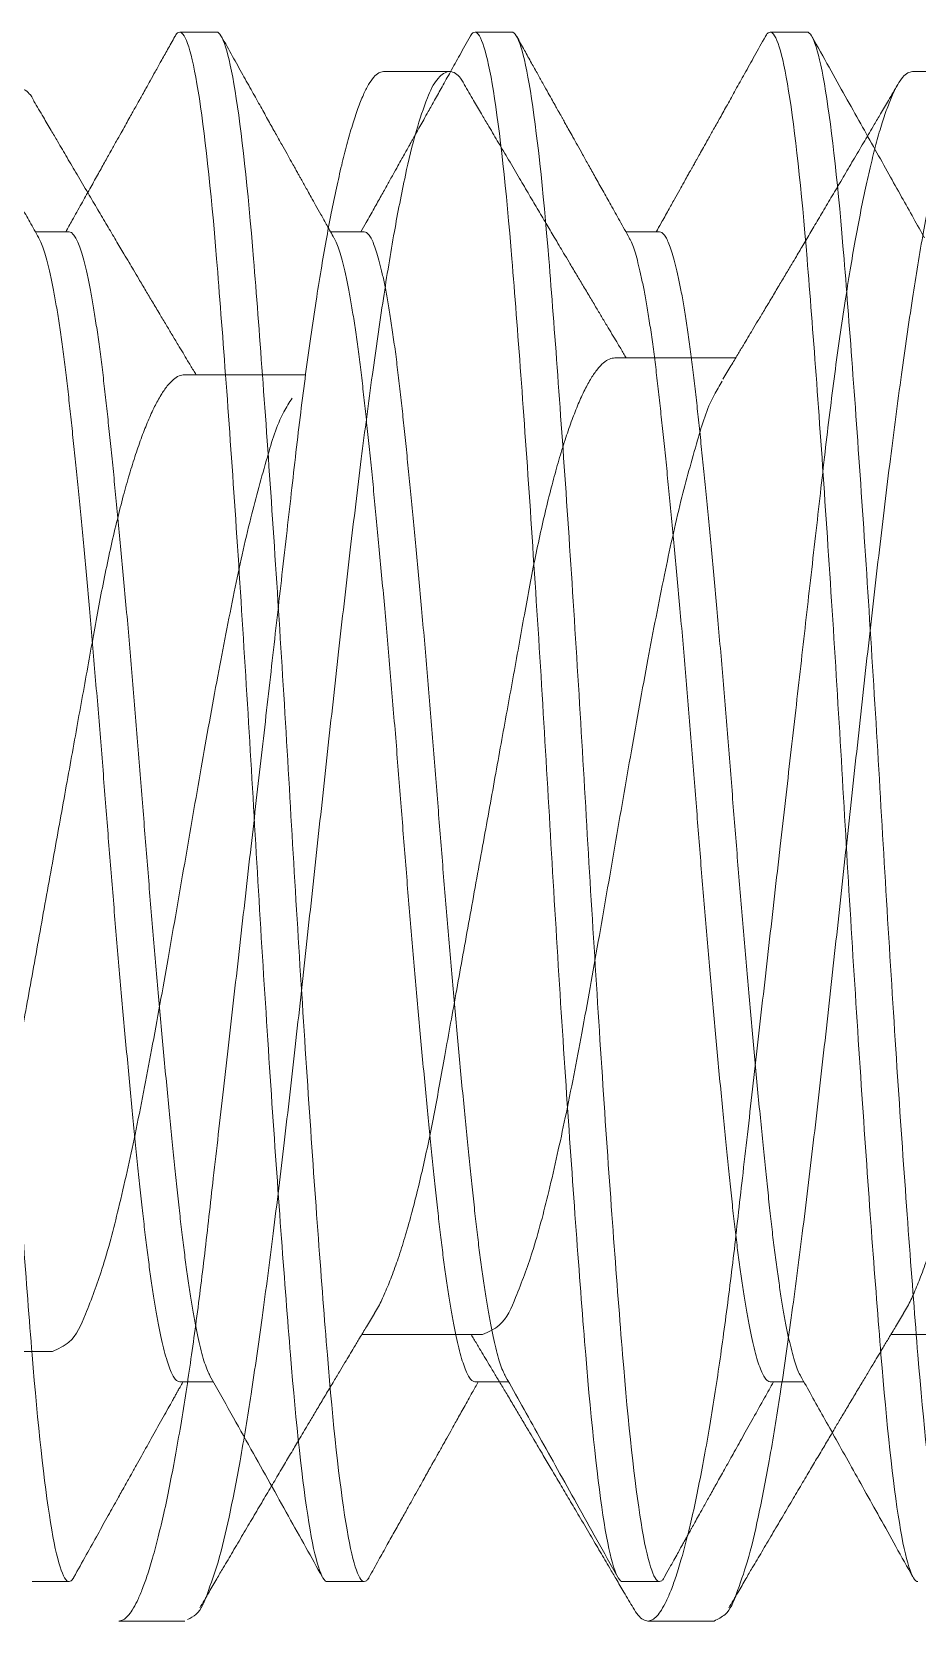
# Model space of a CAD drawing. Extents: x -82 to 113, y -82 to 93.
# Drawn here: x 24.5439 to 24.6376, y 69.8198 to 69.9898 of the extents above; entities that cross this region are included whole.
import ezdxf

# ---------------------------------------------------------------- set-up
doc = ezdxf.new("R2010")
doc.units = 0
doc.header["$MEASUREMENT"] = 0
doc.linetypes.add('SLD-Solid', pattern=[0])
doc.layers.get('0').update_dxf_attribs({"linetype": 'CONTINUOUS'})
doc.layers.add('Ballons', color=7, linetype='CONTINUOUS')

# ---------------------------------------------------------------- blocks, each defined once
blk = doc.blocks.new('no 8-32 1.125')
at = {"color": 7, "linetype": 'SLD-Solid', "lineweight": 15}
for p, q in [((0.28125, 0.082), (0.27734, 0.082)), ((0.3125, 0.082), (0.30859, 0.082)), ((0.34375, 0.082), (0.33984, 0.082)), ((0.26563, 0.06086), (0.26206, 0.06086)), ((0.29688, 0.06086), (0.29331, 0.06086)), ((0.32813, 0.06086), (0.32456, 0.06086)), ((0.27734, -0.06086), (0.28091, -0.06086)), ((0.30859, -0.06086), (0.31216, -0.06086)), ((0.33984, -0.06086), (0.34341, -0.06086)), ((0.26172, -0.082), (0.26562, -0.082)), ((0.29297, -0.082), (0.29687, -0.082)), ((0.32422, -0.082), (0.32813, -0.082))]:
    blk.add_line(p, q, dxfattribs=at)
for points, knots in [([(0.26172, -0.082), (0.26112, -0.082), (0.26044, -0.07992), (0.25909, -0.0716), (0.25841, -0.06538), (0.25721, -0.05059), (0.25654, -0.04143), (0.25518, -0.02133), (0.25451, -0.01046), (0.2533, 0.01046), (0.25263, 0.02133), (0.25128, 0.04143), (0.2506, 0.05059), (0.2494, 0.06538), (0.24872, 0.0716), (0.24737, 0.07992), (0.2467, 0.082), (0.24609, 0.082)], [0, 0, 0, 0, 0.125, 0.125, 0.25, 0.25, 0.375, 0.375, 0.5, 0.5, 0.625, 0.625, 0.75, 0.75, 0.875, 0.875, 1, 1, 1, 1]), ([(0.26562, -0.082), (0.26502, -0.082), (0.26435, -0.07992), (0.263, -0.0716), (0.26232, -0.06538), (0.26112, -0.05059), (0.26044, -0.04143), (0.25909, -0.02133), (0.25841, -0.01046), (0.25721, 0.01046), (0.25654, 0.02133), (0.25518, 0.04143), (0.25451, 0.05059), (0.2533, 0.06538), (0.25263, 0.0716), (0.25128, 0.07992), (0.2506, 0.082), (0.25, 0.082)], [0, 0, 0, 0, 0.125, 0.125, 0.25, 0.25, 0.375, 0.375, 0.5, 0.5, 0.625, 0.625, 0.75, 0.75, 0.875, 0.875, 1, 1, 1, 1]), ([(0.27734, 0.082), (0.27727, 0.08198), (0.27711, 0.08194), (0.27694, 0.08175), (0.27684, 0.08155), (0.27683, 0.08151)], [0, 0, 0, 0, 0.4492544, 0.9023323, 1, 1, 1, 1]), ([(0.29297, -0.082), (0.29237, -0.082), (0.29169, -0.07992), (0.29034, -0.0716), (0.28966, -0.06538), (0.28846, -0.05059), (0.28779, -0.04143), (0.28643, -0.02133), (0.28576, -0.01046), (0.28455, 0.01046), (0.28388, 0.02133), (0.28253, 0.04143), (0.28185, 0.05059), (0.28065, 0.06538), (0.27997, 0.0716), (0.27862, 0.07992), (0.27795, 0.082), (0.27734, 0.082)], [0, 0, 0, 0, 0.125, 0.125, 0.25, 0.25, 0.375, 0.375, 0.5, 0.5, 0.625, 0.625, 0.75, 0.75, 0.875, 0.875, 1, 1, 1, 1]), ([(0.29687, -0.082), (0.29627, -0.082), (0.2956, -0.07992), (0.29425, -0.0716), (0.29357, -0.06538), (0.29237, -0.05059), (0.29169, -0.04143), (0.29034, -0.02133), (0.28966, -0.01046), (0.28846, 0.01046), (0.28779, 0.02133), (0.28643, 0.04143), (0.28576, 0.05059), (0.28455, 0.06538), (0.28388, 0.0716), (0.28253, 0.07992), (0.28185, 0.082), (0.28125, 0.082)], [0, 0, 0, 0, 0.125, 0.125, 0.25, 0.25, 0.375, 0.375, 0.5, 0.5, 0.625, 0.625, 0.75, 0.75, 0.875, 0.875, 1, 1, 1, 1]), ([(0.30859, 0.082), (0.30852, 0.08198), (0.30836, 0.08194), (0.30819, 0.08175), (0.30809, 0.08155), (0.30808, 0.08151)], [0, 0, 0, 0, 0.449414, 0.902652, 1, 1, 1, 1]), ([(0.32422, -0.082), (0.32362, -0.082), (0.32294, -0.07992), (0.32159, -0.0716), (0.32091, -0.06538), (0.31971, -0.05059), (0.31904, -0.04143), (0.31768, -0.02133), (0.31701, -0.01046), (0.3158, 0.01046), (0.31513, 0.02133), (0.31378, 0.04143), (0.3131, 0.05059), (0.3119, 0.06538), (0.31122, 0.0716), (0.30987, 0.07992), (0.3092, 0.082), (0.30859, 0.082)], [0, 0, 0, 0, 0.125, 0.125, 0.25, 0.25, 0.375, 0.375, 0.5, 0.5, 0.625, 0.625, 0.75, 0.75, 0.875, 0.875, 1, 1, 1, 1]), ([(0.32813, -0.082), (0.32752, -0.082), (0.32685, -0.07992), (0.3255, -0.0716), (0.32482, -0.06538), (0.32362, -0.05059), (0.32294, -0.04143), (0.32159, -0.02133), (0.32091, -0.01046), (0.31971, 0.01046), (0.31904, 0.02133), (0.31768, 0.04143), (0.31701, 0.05059), (0.3158, 0.06538), (0.31513, 0.0716), (0.31378, 0.07992), (0.3131, 0.082), (0.3125, 0.082)], [0, 0, 0, 0, 0.125, 0.125, 0.25, 0.25, 0.375, 0.375, 0.5, 0.5, 0.625, 0.625, 0.75, 0.75, 0.875, 0.875, 1, 1, 1, 1]), ([(0.33984, 0.082), (0.33977, 0.08198), (0.33961, 0.08194), (0.33944, 0.08175), (0.33934, 0.08155), (0.33933, 0.08151)], [0, 0, 0, 0, 0.449355, 0.902534, 1, 1, 1, 1]), ([(0.35547, -0.082), (0.35487, -0.082), (0.35419, -0.07992), (0.35284, -0.0716), (0.35216, -0.06538), (0.35096, -0.05059), (0.35029, -0.04143), (0.34893, -0.02133), (0.34826, -0.01046), (0.34705, 0.01046), (0.34638, 0.02133), (0.34503, 0.04143), (0.34435, 0.05059), (0.34315, 0.06538), (0.34247, 0.0716), (0.34112, 0.07992), (0.34045, 0.082), (0.33984, 0.082)], [0, 0, 0, 0, 0.125, 0.125, 0.25, 0.25, 0.375, 0.375, 0.5, 0.5, 0.625, 0.625, 0.75, 0.75, 0.875, 0.875, 1, 1, 1, 1]), ([(0.26242, 0.06021), (0.26203, 0.06091), (0.26123, 0.06235), (0.25997, 0.0646), (0.25862, 0.06702), (0.25717, 0.0696), (0.25564, 0.07235), (0.25401, 0.07526), (0.2523, 0.07834), (0.25112, 0.08045), (0.25052, 0.08153)], [0, 0, 0, 0, 0.097824, 0.203402, 0.316739, 0.437841, 0.566713, 0.70336, 0.847787, 1, 1, 1, 1]), ([(0.27683, 0.08153), (0.27665, 0.08121), (0.27631, 0.0806), (0.27584, 0.07976), (0.27545, 0.07906), (0.27513, 0.07848), (0.27488, 0.07803), (0.2747, 0.07771), (0.27457, 0.07747), (0.27446, 0.07729), (0.27435, 0.07709), (0.27424, 0.07689), (0.27411, 0.07666), (0.27398, 0.07642), (0.27378, 0.07606), (0.27349, 0.07554), (0.27309, 0.07482), (0.27259, 0.07393), (0.27198, 0.07284), (0.27126, 0.07155), (0.27044, 0.07008), (0.26952, 0.06844), (0.26851, 0.06663), (0.2674, 0.06464), (0.26631, 0.0627), (0.2656, 0.06142), (0.26528, 0.06086)], [0, 0, 0, 0, 0.046849, 0.087386, 0.121613, 0.149533, 0.171146, 0.187053, 0.196434, 0.204882, 0.214134, 0.224191, 0.23505, 0.246712, 0.259179, 0.287953, 0.32224, 0.363027, 0.417259, 0.479875, 0.550866, 0.630227, 0.717947, 0.814019, 0.918433, 1, 1, 1, 1]), ([(0.29367, 0.06021), (0.29309, 0.06126), (0.29188, 0.06341), (0.29004, 0.06671), (0.2881, 0.07018), (0.28607, 0.07382), (0.28395, 0.07762), (0.2825, 0.08021), (0.28177, 0.08153)], [0, 0, 0, 0, 0.147382, 0.302473, 0.465276, 0.635796, 0.814036, 1, 1, 1, 1]), ([(0.30808, 0.08153), (0.30774, 0.08093), (0.30711, 0.07978), (0.30618, 0.07813), (0.30534, 0.07663), (0.30458, 0.07526), (0.30389, 0.07403), (0.30329, 0.07294), (0.30276, 0.072), (0.30231, 0.07119), (0.30196, 0.07056), (0.3017, 0.0701), (0.30152, 0.06977), (0.30138, 0.06952), (0.30127, 0.06932), (0.30116, 0.06913), (0.30102, 0.06889), (0.30085, 0.06858), (0.30062, 0.06817), (0.30033, 0.06765), (0.29993, 0.06694), (0.29941, 0.06601), (0.29876, 0.06484), (0.298, 0.06348), (0.29724, 0.06213), (0.29674, 0.06123), (0.29653, 0.06086)], [0, 0, 0, 0, 0.086621, 0.166425, 0.239415, 0.305597, 0.364974, 0.417549, 0.463327, 0.502308, 0.534496, 0.554179, 0.570043, 0.582087, 0.590313, 0.598847, 0.610455, 0.625265, 0.643894, 0.668926, 0.700645, 0.74753, 0.804035, 0.87015, 0.945868, 1, 1, 1, 1]), ([(0.32492, 0.06021), (0.32418, 0.06153), (0.32274, 0.06412), (0.32061, 0.06792), (0.31858, 0.07155), (0.31665, 0.07502), (0.3148, 0.07833), (0.3136, 0.08048), (0.31302, 0.08153)], [0, 0, 0, 0, 0.185825, 0.364019, 0.534557, 0.697415, 0.852569, 1, 1, 1, 1]), ([(0.33933, 0.08153), (0.33889, 0.08074), (0.33805, 0.07923), (0.33683, 0.07706), (0.33573, 0.07507), (0.33478, 0.07338), (0.33399, 0.07196), (0.33333, 0.07079), (0.33274, 0.06972), (0.33197, 0.06834), (0.33101, 0.06664), (0.33007, 0.06495), (0.32936, 0.06369), (0.32896, 0.06297), (0.32866, 0.06244), (0.32848, 0.0621), (0.32829, 0.06176), (0.32807, 0.06137), (0.32789, 0.06105), (0.32779, 0.06087), (0.32778, 0.06086)], [0, 0, 0, 0, 0.1141, 0.21921, 0.315337, 0.402487, 0.464668, 0.521313, 0.572425, 0.619443, 0.722191, 0.819511, 0.864606, 0.905283, 0.923983, 0.941657, 0.954082, 0.973147, 0.998852, 1, 1, 1, 1]), ([(0.27734, -0.06086), (0.27726, -0.06084), (0.27709, -0.06081), (0.27682, -0.06053), (0.27655, -0.06008), (0.27628, -0.05945), (0.276, -0.05863), (0.27572, -0.05762), (0.27543, -0.05644), (0.27514, -0.05506), (0.27485, -0.05348), (0.27456, -0.0517), (0.27427, -0.04976), (0.27398, -0.04766), (0.27371, -0.04542), (0.27344, -0.04309), (0.27318, -0.04067), (0.27292, -0.03815), (0.27265, -0.03549), (0.27237, -0.03271), (0.27209, -0.02982), (0.27181, -0.02683), (0.27152, -0.02375), (0.27124, -0.02054), (0.27094, -0.01722), (0.27065, -0.01381), (0.27036, -0.01036), (0.27008, -0.0069), (0.2698, -0.00345), (0.26954, -0.00005), (0.26927, 0.00329), (0.26901, 0.00658), (0.26874, 0.00989), (0.26846, 0.01318), (0.26819, 0.01645), (0.2679, 0.01968), (0.26762, 0.02285), (0.26733, 0.02601), (0.26704, 0.02912), (0.26674, 0.03217), (0.26646, 0.0351), (0.26617, 0.0379), (0.26589, 0.04055), (0.26563, 0.04302), (0.26537, 0.04532), (0.2651, 0.04746), (0.26483, 0.04947), (0.26456, 0.05135), (0.26428, 0.05309), (0.264, 0.05466), (0.26371, 0.05607), (0.26342, 0.05732), (0.26313, 0.05841), (0.26284, 0.0593), (0.2626, 0.0599), (0.26247, 0.06012), (0.26242, 0.06019)], [0, 0, 0, 0, 0.017947, 0.036085, 0.054368, 0.072768, 0.091259, 0.109812, 0.128398, 0.146988, 0.166436, 0.185824, 0.205118, 0.224287, 0.2433, 0.262129, 0.280099, 0.298237, 0.31652, 0.33492, 0.353411, 0.371964, 0.39055, 0.40914, 0.428588, 0.447975, 0.467269, 0.486438, 0.505452, 0.524281, 0.54225, 0.560389, 0.578671, 0.597072, 0.615562, 0.634115, 0.652701, 0.671292, 0.69074, 0.710127, 0.729421, 0.74859, 0.767604, 0.786433, 0.804402, 0.82254, 0.840823, 0.859223, 0.877714, 0.896267, 0.914853, 0.933443, 0.952891, 0.972279, 0.991573, 1, 1, 1, 1]), ([(0.28055, -0.0602), (0.28052, -0.06015), (0.2804, -0.05996), (0.28018, -0.05944), (0.2799, -0.05863), (0.27962, -0.05762), (0.27934, -0.05644), (0.27905, -0.05506), (0.27876, -0.05348), (0.27846, -0.0517), (0.27817, -0.04976), (0.27789, -0.04766), (0.27761, -0.04542), (0.27735, -0.04309), (0.27709, -0.04067), (0.27682, -0.03815), (0.27655, -0.03549), (0.27628, -0.03271), (0.276, -0.02982), (0.27572, -0.02683), (0.27543, -0.02375), (0.27514, -0.02054), (0.27485, -0.01722), (0.27456, -0.01381), (0.27427, -0.01036), (0.27398, -0.0069), (0.27371, -0.00345), (0.27344, -0.00005), (0.27318, 0.00329), (0.27292, 0.00658), (0.27265, 0.00989), (0.27237, 0.01318), (0.27209, 0.01645), (0.27181, 0.01968), (0.27152, 0.02285), (0.27124, 0.02601), (0.27094, 0.02912), (0.27065, 0.03217), (0.27036, 0.0351), (0.27008, 0.0379), (0.2698, 0.04055), (0.26954, 0.04302), (0.26927, 0.04532), (0.26901, 0.04746), (0.26874, 0.04947), (0.26846, 0.05135), (0.26819, 0.05309), (0.2679, 0.05466), (0.26762, 0.05607), (0.26733, 0.05732), (0.26704, 0.05841), (0.26674, 0.05931), (0.26646, 0.06001), (0.26617, 0.0605), (0.26589, 0.0608), (0.26571, 0.06084), (0.26563, 0.06086)], [0, 0, 0, 0, 0.005818, 0.024218, 0.042708, 0.06126, 0.079846, 0.098436, 0.117883, 0.13727, 0.156564, 0.175732, 0.194745, 0.213574, 0.231543, 0.249681, 0.267963, 0.286363, 0.304853, 0.323406, 0.341991, 0.360581, 0.380029, 0.399416, 0.418709, 0.437878, 0.456891, 0.475719, 0.493688, 0.511826, 0.530108, 0.548508, 0.566998, 0.585551, 0.604137, 0.622726, 0.642174, 0.661561, 0.680854, 0.700023, 0.719036, 0.737865, 0.755833, 0.773971, 0.792254, 0.810653, 0.829144, 0.847696, 0.866282, 0.884872, 0.904319, 0.923706, 0.943, 0.962168, 0.981181, 1, 1, 1, 1]), ([(0.30859, -0.06086), (0.30851, -0.06084), (0.30834, -0.06081), (0.30807, -0.06053), (0.3078, -0.06008), (0.30753, -0.05945), (0.30725, -0.05863), (0.30697, -0.05762), (0.30668, -0.05644), (0.30639, -0.05506), (0.3061, -0.05348), (0.30581, -0.0517), (0.30552, -0.04976), (0.30523, -0.04766), (0.30496, -0.04542), (0.30469, -0.04309), (0.30443, -0.04067), (0.30417, -0.03815), (0.3039, -0.03549), (0.30362, -0.03271), (0.30334, -0.02982), (0.30306, -0.02683), (0.30277, -0.02375), (0.30249, -0.02054), (0.30219, -0.01722), (0.3019, -0.01381), (0.30161, -0.01036), (0.30133, -0.0069), (0.30105, -0.00345), (0.30079, -0.00005), (0.30052, 0.00329), (0.30026, 0.00658), (0.29999, 0.00989), (0.29971, 0.01318), (0.29944, 0.01645), (0.29915, 0.01968), (0.29887, 0.02285), (0.29858, 0.02601), (0.29829, 0.02912), (0.29799, 0.03217), (0.29771, 0.0351), (0.29742, 0.0379), (0.29714, 0.04055), (0.29688, 0.04302), (0.29662, 0.04532), (0.29635, 0.04746), (0.29608, 0.04947), (0.29581, 0.05135), (0.29553, 0.05309), (0.29525, 0.05466), (0.29496, 0.05607), (0.29467, 0.05732), (0.29438, 0.05841), (0.29409, 0.0593), (0.29385, 0.0599), (0.29372, 0.06012), (0.29367, 0.06019)], [0, 0, 0, 0, 0.017937, 0.036076, 0.054359, 0.072759, 0.09125, 0.109803, 0.12839, 0.146981, 0.166429, 0.185817, 0.205111, 0.22428, 0.243294, 0.262124, 0.280094, 0.298232, 0.316515, 0.334916, 0.353407, 0.37196, 0.390547, 0.409137, 0.428586, 0.447973, 0.467268, 0.486437, 0.505451, 0.524281, 0.54225, 0.560389, 0.578672, 0.597073, 0.615564, 0.634117, 0.652703, 0.671294, 0.690742, 0.71013, 0.729424, 0.748594, 0.767608, 0.786437, 0.804407, 0.822546, 0.840829, 0.859229, 0.87772, 0.896274, 0.91486, 0.933451, 0.952899, 0.972287, 0.991581, 1, 1, 1, 1]), ([(0.31179, -0.0602), (0.31177, -0.06015), (0.31165, -0.05996), (0.31143, -0.05944), (0.31115, -0.05863), (0.31087, -0.05762), (0.31059, -0.05644), (0.3103, -0.05506), (0.31001, -0.05348), (0.30971, -0.0517), (0.30942, -0.04976), (0.30914, -0.04766), (0.30886, -0.04542), (0.3086, -0.04309), (0.30834, -0.04067), (0.30807, -0.03815), (0.3078, -0.03549), (0.30753, -0.03271), (0.30725, -0.02982), (0.30697, -0.02683), (0.30668, -0.02375), (0.30639, -0.02054), (0.3061, -0.01722), (0.30581, -0.01381), (0.30552, -0.01036), (0.30523, -0.0069), (0.30496, -0.00345), (0.30469, -0.00005), (0.30443, 0.00329), (0.30417, 0.00658), (0.3039, 0.00989), (0.30362, 0.01318), (0.30334, 0.01645), (0.30306, 0.01968), (0.30277, 0.02285), (0.30249, 0.02601), (0.30219, 0.02912), (0.3019, 0.03217), (0.30161, 0.0351), (0.30133, 0.0379), (0.30105, 0.04055), (0.30079, 0.04302), (0.30052, 0.04532), (0.30026, 0.04746), (0.29999, 0.04947), (0.29971, 0.05135), (0.29944, 0.05309), (0.29915, 0.05466), (0.29887, 0.05607), (0.29858, 0.05732), (0.29829, 0.05841), (0.29799, 0.05931), (0.29771, 0.06001), (0.29742, 0.0605), (0.29714, 0.0608), (0.29696, 0.06084), (0.29688, 0.06086)], [0, 0, 0, 0, 0.005794, 0.024195, 0.042686, 0.061239, 0.079826, 0.098417, 0.117865, 0.137253, 0.156547, 0.175717, 0.194731, 0.21356, 0.23153, 0.249669, 0.267952, 0.286352, 0.304843, 0.323397, 0.341983, 0.360574, 0.380022, 0.39941, 0.418704, 0.437874, 0.456888, 0.475717, 0.493687, 0.511826, 0.530109, 0.54851, 0.567001, 0.585554, 0.60414, 0.622731, 0.64218, 0.661567, 0.680862, 0.700031, 0.719045, 0.737875, 0.755844, 0.773983, 0.792266, 0.810667, 0.829158, 0.847711, 0.866298, 0.884888, 0.904337, 0.923724, 0.943019, 0.962188, 0.981202, 1, 1, 1, 1]), ([(0.33984, -0.06086), (0.33976, -0.06084), (0.33959, -0.06081), (0.33932, -0.06053), (0.33905, -0.06008), (0.33878, -0.05945), (0.3385, -0.05863), (0.33822, -0.05762), (0.33793, -0.05644), (0.33764, -0.05506), (0.33735, -0.05348), (0.33706, -0.0517), (0.33677, -0.04976), (0.33648, -0.04766), (0.33621, -0.04542), (0.33594, -0.04309), (0.33568, -0.04067), (0.33542, -0.03815), (0.33515, -0.03549), (0.33487, -0.03271), (0.33459, -0.02982), (0.33431, -0.02683), (0.33402, -0.02375), (0.33374, -0.02054), (0.33344, -0.01722), (0.33315, -0.01381), (0.33286, -0.01036), (0.33258, -0.0069), (0.3323, -0.00345), (0.33204, -0.00005), (0.33177, 0.00329), (0.33151, 0.00658), (0.33124, 0.00989), (0.33096, 0.01318), (0.33069, 0.01645), (0.3304, 0.01968), (0.33012, 0.02285), (0.32983, 0.02601), (0.32954, 0.02912), (0.32924, 0.03217), (0.32896, 0.0351), (0.32867, 0.0379), (0.32839, 0.04055), (0.32813, 0.04302), (0.32787, 0.04532), (0.3276, 0.04746), (0.32733, 0.04947), (0.32706, 0.05135), (0.32678, 0.05309), (0.3265, 0.05466), (0.32621, 0.05607), (0.32592, 0.05732), (0.32563, 0.05841), (0.32534, 0.0593), (0.3251, 0.0599), (0.32497, 0.06012), (0.32492, 0.06019)], [0, 0, 0, 0, 0.017937, 0.036076, 0.054359, 0.07276, 0.091251, 0.109804, 0.128391, 0.146981, 0.16643, 0.185817, 0.205112, 0.224281, 0.243295, 0.262125, 0.280094, 0.298233, 0.316516, 0.334917, 0.353408, 0.371961, 0.390548, 0.409139, 0.428587, 0.447975, 0.467269, 0.486438, 0.505452, 0.524282, 0.542252, 0.560391, 0.578673, 0.597074, 0.615565, 0.634118, 0.652705, 0.671296, 0.690744, 0.710132, 0.729426, 0.748596, 0.76761, 0.786439, 0.804409, 0.822548, 0.840831, 0.859231, 0.877723, 0.896276, 0.914862, 0.933453, 0.952901, 0.972289, 0.991584, 1, 1, 1, 1]), ([(0.34304, -0.06019), (0.34302, -0.06015), (0.3429, -0.05996), (0.34268, -0.05944), (0.3424, -0.05863), (0.34212, -0.05762), (0.34184, -0.05644), (0.34155, -0.05506), (0.34126, -0.05348), (0.34096, -0.0517), (0.34067, -0.04976), (0.34039, -0.04766), (0.34011, -0.04542), (0.33985, -0.04309), (0.33959, -0.04067), (0.33932, -0.03815), (0.33905, -0.03549), (0.33878, -0.03271), (0.3385, -0.02982), (0.33822, -0.02683), (0.33793, -0.02375), (0.33764, -0.02054), (0.33735, -0.01722), (0.33706, -0.01381), (0.33677, -0.01036), (0.33648, -0.0069), (0.33621, -0.00345), (0.33594, -0.00005), (0.33568, 0.00329), (0.33542, 0.00658), (0.33515, 0.00989), (0.33487, 0.01318), (0.33459, 0.01645), (0.33431, 0.01968), (0.33402, 0.02285), (0.33374, 0.02601), (0.33344, 0.02912), (0.33315, 0.03217), (0.33286, 0.0351), (0.33258, 0.0379), (0.3323, 0.04055), (0.33204, 0.04302), (0.33177, 0.04532), (0.33151, 0.04746), (0.33124, 0.04947), (0.33096, 0.05135), (0.33069, 0.05309), (0.3304, 0.05466), (0.33012, 0.05607), (0.32983, 0.05732), (0.32954, 0.05841), (0.32924, 0.05931), (0.32896, 0.06001), (0.32867, 0.0605), (0.32839, 0.0608), (0.32821, 0.06084), (0.32813, 0.06086)], [0, 0, 0, 0, 0.005788, 0.024189, 0.04268, 0.061234, 0.07982, 0.098411, 0.11786, 0.137248, 0.156542, 0.175712, 0.194726, 0.213556, 0.231525, 0.249664, 0.267947, 0.286348, 0.30484, 0.323393, 0.34198, 0.360571, 0.380019, 0.399407, 0.418702, 0.437871, 0.456885, 0.475715, 0.493685, 0.511824, 0.530107, 0.548508, 0.566999, 0.585552, 0.604139, 0.62273, 0.642178, 0.661566, 0.680861, 0.70003, 0.719044, 0.737874, 0.755844, 0.773983, 0.792266, 0.810667, 0.829158, 0.847711, 0.866298, 0.884889, 0.904338, 0.923725, 0.94302, 0.962189, 0.981203, 1, 1, 1, 1]), ([(0.2493, -0.06021), (0.24968, -0.06091), (0.25049, -0.06235), (0.25175, -0.0646), (0.2531, -0.06702), (0.25454, -0.0696), (0.25608, -0.07235), (0.25771, -0.07526), (0.25942, -0.07834), (0.2606, -0.08045), (0.2612, -0.08153)], [0, 0, 0, 0, 0.097812, 0.203381, 0.316713, 0.437812, 0.566686, 0.703338, 0.847774, 1, 1, 1, 1]), ([(0.26614, -0.08153), (0.26652, -0.08084), (0.26726, -0.07953), (0.26831, -0.07764), (0.26927, -0.07593), (0.27013, -0.07437), (0.2709, -0.07299), (0.27158, -0.07177), (0.27217, -0.07072), (0.27266, -0.06984), (0.27306, -0.06912), (0.27336, -0.06859), (0.27357, -0.06822), (0.27372, -0.06795), (0.27386, -0.06771), (0.274, -0.06744), (0.27419, -0.06712), (0.27444, -0.06667), (0.27478, -0.06605), (0.27523, -0.06524), (0.27579, -0.06425), (0.27645, -0.06307), (0.27709, -0.06192), (0.27752, -0.06116), (0.27769, -0.06086)], [0, 0, 0, 0, 0.099331, 0.190558, 0.273687, 0.348725, 0.415677, 0.474547, 0.52534, 0.568058, 0.602706, 0.629284, 0.64527, 0.656615, 0.668241, 0.680841, 0.694772, 0.715749, 0.745762, 0.784806, 0.832877, 0.889969, 0.956074, 1, 1, 1, 1]), ([(0.28055, -0.06022), (0.28088, -0.06082), (0.28153, -0.06198), (0.28247, -0.06366), (0.28333, -0.0652), (0.28412, -0.0666), (0.28483, -0.06787), (0.28545, -0.06899), (0.28601, -0.06998), (0.28648, -0.07083), (0.28689, -0.07157), (0.28723, -0.07216), (0.28745, -0.07257), (0.28759, -0.07281), (0.28768, -0.07298), (0.28783, -0.07324), (0.28804, -0.07362), (0.28833, -0.07414), (0.2887, -0.0748), (0.28914, -0.07559), (0.28966, -0.07651), (0.29025, -0.07758), (0.29092, -0.07877), (0.29166, -0.08011), (0.29218, -0.08104), (0.29245, -0.08153)], [0, 0, 0, 0, 0.0849971, 0.1636598, 0.2359794, 0.3019479, 0.361558, 0.4139093, 0.4601178, 0.5001815, 0.5340102, 0.5638722, 0.5843678, 0.5911027, 0.597155, 0.6089109, 0.6270022, 0.6514302, 0.6821965, 0.719302, 0.7627488, 0.8125394, 0.868676, 0.9311619, 1, 1, 1, 1]), ([(0.29739, -0.08153), (0.29776, -0.08087), (0.29845, -0.07963), (0.29944, -0.07786), (0.30032, -0.07627), (0.30111, -0.07487), (0.30175, -0.07371), (0.30228, -0.07277), (0.30269, -0.07204), (0.30301, -0.07147), (0.30324, -0.07104), (0.30341, -0.07075), (0.30353, -0.07052), (0.30362, -0.07037), (0.30368, -0.07026), (0.30375, -0.07014), (0.30385, -0.06995), (0.30403, -0.06964), (0.30428, -0.06918), (0.30463, -0.06856), (0.30506, -0.06779), (0.30557, -0.06688), (0.30616, -0.06582), (0.30683, -0.06462), (0.30758, -0.06328), (0.30829, -0.06201), (0.30875, -0.06119), (0.30894, -0.06086)], [0, 0, 0, 0, 0.094878, 0.180672, 0.257392, 0.325041, 0.383626, 0.425526, 0.461136, 0.490459, 0.508325, 0.522656, 0.533452, 0.540713, 0.544533, 0.549623, 0.558626, 0.571541, 0.594843, 0.625097, 0.662297, 0.706442, 0.757527, 0.815548, 0.880499, 0.952376, 1, 1, 1, 1]), ([(0.3118, -0.06021), (0.31204, -0.06065), (0.3125, -0.06148), (0.31315, -0.06264), (0.31371, -0.06363), (0.31418, -0.06447), (0.31455, -0.06514), (0.31484, -0.06566), (0.31505, -0.06603), (0.31521, -0.06632), (0.31537, -0.06659), (0.31554, -0.0669), (0.31574, -0.06727), (0.316, -0.06774), (0.31635, -0.06836), (0.3168, -0.06916), (0.31736, -0.07016), (0.31801, -0.07132), (0.31875, -0.07265), (0.31957, -0.07413), (0.32048, -0.07576), (0.32148, -0.07754), (0.32256, -0.07948), (0.32331, -0.08083), (0.3237, -0.08153)], [0, 0, 0, 0, 0.0618508, 0.1161652, 0.1629367, 0.2021606, 0.2338331, 0.25795, 0.2745088, 0.2868917, 0.2985504, 0.3127919, 0.3296994, 0.3511856, 0.3780533, 0.417208, 0.4640487, 0.5185775, 0.5807989, 0.6507165, 0.7268815, 0.8104798, 0.9015172, 1, 1, 1, 1]), ([(0.32864, -0.08153), (0.3289, -0.08107), (0.32939, -0.08019), (0.33008, -0.07895), (0.33069, -0.07785), (0.33122, -0.0769), (0.33167, -0.07609), (0.33204, -0.07543), (0.33233, -0.07492), (0.33259, -0.07444), (0.33286, -0.07397), (0.33317, -0.07341), (0.33352, -0.07279), (0.33391, -0.07208), (0.33436, -0.07128), (0.33486, -0.07038), (0.33545, -0.06933), (0.33611, -0.06815), (0.33685, -0.06682), (0.33767, -0.06536), (0.33856, -0.06377), (0.33941, -0.06225), (0.33996, -0.06127), (0.34019, -0.06086)], [0, 0, 0, 0, 0.067098, 0.127166, 0.180207, 0.226226, 0.265223, 0.297202, 0.322163, 0.340108, 0.365808, 0.390847, 0.420705, 0.456497, 0.493636, 0.537032, 0.587483, 0.644984, 0.70953, 0.779773, 0.856799, 0.940599, 1, 1, 1, 1]), ([(0.34304, -0.06021), (0.34336, -0.06078), (0.34397, -0.06186), (0.34483, -0.0634), (0.3456, -0.06479), (0.34629, -0.06601), (0.34688, -0.06707), (0.34738, -0.06797), (0.3478, -0.06871), (0.34818, -0.06939), (0.34862, -0.07018), (0.34918, -0.07118), (0.34988, -0.07243), (0.35069, -0.07388), (0.3516, -0.07552), (0.35262, -0.07735), (0.35375, -0.07938), (0.35454, -0.08079), (0.35495, -0.08153)], [0, 0, 0, 0, 0.079828, 0.152204, 0.217119, 0.274566, 0.324538, 0.366336, 0.400915, 0.429604, 0.461809, 0.511612, 0.570434, 0.638279, 0.715153, 0.80106, 0.896006, 1, 1, 1, 1]), ([(0.26614, -0.08151), (0.26612, -0.08155), (0.26603, -0.08175), (0.26586, -0.08194), (0.2657, -0.08198), (0.26562, -0.082)], [0, 0, 0, 0, 0.095268, 0.549556, 1, 1, 1, 1]), ([(0.29739, -0.08151), (0.29737, -0.08155), (0.29728, -0.08175), (0.29711, -0.08194), (0.29695, -0.08198), (0.29687, -0.082)], [0, 0, 0, 0, 0.0954783, 0.5496604, 1, 1, 1, 1]), ([(0.32864, -0.08151), (0.32862, -0.08155), (0.32853, -0.08175), (0.32836, -0.08194), (0.3282, -0.08198), (0.32813, -0.082)], [0, 0, 0, 0, 0.095545, 0.549694, 1, 1, 1, 1])]:
    blk.add_open_spline(points, degree=3, knots=knots, dxfattribs=at)
blk = doc.blocks.new('NO 8 2 IN')
at = {"color": 7, "linetype": 'SLD-Solid', "lineweight": 15}
for p, q in [((1.31378, 0.0823), (1.30678, 0.0823)), ((1.36978, 0.0823), (1.36278, 0.0823)), ((1.34528, 0.05199), (1.33249, 0.05199)), ((1.39081, 0.05021), (1.37802, 0.05021)), ((1.30328, -0.05139), (1.31607, -0.05139)), ((1.35928, -0.05139), (1.37207, -0.05139)), ((1.40481, -0.05317), (1.41761, -0.05317)), ((1.33478, -0.0817), (1.34178, -0.0817)), ((1.39078, -0.0817), (1.39778, -0.0817))]:
    blk.add_line(p, q, dxfattribs=at)
for points, knots in [([(1.30514, 0.08075), (1.30527, 0.08104), (1.30559, 0.08174), (1.3068, 0.08263), (1.30835, 0.08137), (1.30929, 0.07915), (1.31046, 0.07567), (1.31156, 0.07094), (1.31271, 0.065), (1.31385, 0.05796), (1.315, 0.04994), (1.31616, 0.04107), (1.31731, 0.0315), (1.31847, 0.0214), (1.31962, 0.01094), (1.32078, 0.0003), (1.32194, -0.01034), (1.32309, -0.0208), (1.32425, -0.0309), (1.3254, -0.04047), (1.32656, -0.04934), (1.32771, -0.05736), (1.32885, -0.06441), (1.33, -0.07032), (1.33109, -0.07511), (1.33227, -0.07847), (1.3332, -0.08093), (1.33436, -0.0815), (1.33478, -0.0817)], [0, 0, 0, 0, 0.005731, 0.013729, 0.021728, 0.035806, 0.057192, 0.085897, 0.121575, 0.16369, 0.211566, 0.264413, 0.32135, 0.381419, 0.443609, 0.506868, 0.570127, 0.632316, 0.692385, 0.749321, 0.802168, 0.850043, 0.892158, 0.927835, 0.956539, 0.977925, 0.992002, 1, 1, 1, 1]), ([(1.31378, 0.0823), (1.31395, 0.08226), (1.31435, 0.08218), (1.31487, 0.08164), (1.31541, 0.08085), (1.31595, 0.07973), (1.31652, 0.0783), (1.3171, 0.07654), (1.31767, 0.07454), (1.31822, 0.07231), (1.31877, 0.06989), (1.31932, 0.06722), (1.31986, 0.06434), (1.32039, 0.06124), (1.32093, 0.05786), (1.32148, 0.05419), (1.32202, 0.05025), (1.32254, 0.04617), (1.32304, 0.04197), (1.32353, 0.03761), (1.32405, 0.03308), (1.32457, 0.02851), (1.32509, 0.02392), (1.32561, 0.01934), (1.32614, 0.01466), (1.32668, 0.00992), (1.32723, 0.00512), (1.3278, 0.00015), (1.32838, -0.00496), (1.32897, -0.01018), (1.32956, -0.01534), (1.33014, -0.02041), (1.3307, -0.02535), (1.33124, -0.03015), (1.33176, -0.03465), (1.33224, -0.03885), (1.33268, -0.04279), (1.33315, -0.04661), (1.33363, -0.05033), (1.33413, -0.05392), (1.33466, -0.05746), (1.33521, -0.06092), (1.3358, -0.06426), (1.33639, -0.06736), (1.33698, -0.07018), (1.33758, -0.07271), (1.33817, -0.07494), (1.33874, -0.07682), (1.33929, -0.07835), (1.3398, -0.07955), (1.3403, -0.08049), (1.34078, -0.08115), (1.34126, -0.0816), (1.34162, -0.08167), (1.34178, -0.0817)], [0, 0, 0, 0, 0.003092, 0.007218, 0.012848, 0.020196, 0.029358, 0.040369, 0.053221, 0.066587, 0.081415, 0.097635, 0.11516, 0.13389, 0.153715, 0.176448, 0.200175, 0.224724, 0.249925, 0.275906, 0.303091, 0.331379, 0.358168, 0.385658, 0.413725, 0.442232, 0.471038, 0.499995, 0.531578, 0.562967, 0.593969, 0.624401, 0.654092, 0.682884, 0.710637, 0.735058, 0.758527, 0.78147, 0.803831, 0.825476, 0.846274, 0.867849, 0.888108, 0.906911, 0.924131, 0.939662, 0.953423, 0.965357, 0.974673, 0.982441, 0.988705, 0.993557, 0.99719, 1, 1, 1, 1]), ([(1.36114, 0.08075), (1.36127, 0.08104), (1.36159, 0.08174), (1.3628, 0.08263), (1.36435, 0.08137), (1.36529, 0.07915), (1.36646, 0.07567), (1.36756, 0.07094), (1.36871, 0.065), (1.36985, 0.05796), (1.371, 0.04994), (1.37216, 0.04107), (1.37331, 0.0315), (1.37447, 0.0214), (1.37562, 0.01094), (1.37678, 0.0003), (1.37794, -0.01034), (1.37909, -0.0208), (1.38025, -0.0309), (1.3814, -0.04047), (1.38256, -0.04934), (1.38371, -0.05736), (1.38485, -0.06441), (1.386, -0.07032), (1.38709, -0.07511), (1.38828, -0.07845), (1.38915, -0.08085), (1.3902, -0.08138), (1.39052, -0.08155)], [0, 0, 0, 0, 0.005741, 0.013754, 0.021767, 0.035869, 0.057293, 0.086049, 0.12179, 0.163979, 0.21194, 0.26488, 0.321917, 0.382093, 0.444392, 0.507763, 0.571133, 0.633432, 0.693607, 0.750644, 0.803584, 0.851544, 0.893732, 0.929473, 0.958227, 0.979651, 0.993752, 1, 1, 1, 1]), ([(1.36978, 0.0823), (1.36995, 0.08226), (1.37035, 0.08218), (1.37087, 0.08164), (1.37141, 0.08085), (1.37195, 0.07973), (1.37252, 0.0783), (1.3731, 0.07654), (1.37367, 0.07454), (1.37422, 0.07231), (1.37477, 0.06989), (1.37532, 0.06722), (1.37586, 0.06434), (1.37639, 0.06124), (1.37693, 0.05786), (1.37748, 0.05419), (1.37802, 0.05025), (1.37854, 0.04617), (1.37904, 0.04197), (1.37953, 0.03761), (1.38005, 0.03308), (1.38057, 0.02851), (1.38109, 0.02392), (1.38161, 0.01934), (1.38214, 0.01466), (1.38268, 0.00992), (1.38323, 0.00512), (1.3838, 0.00015), (1.38438, -0.00496), (1.38497, -0.01018), (1.38556, -0.01534), (1.38614, -0.02041), (1.3867, -0.02535), (1.38724, -0.03015), (1.38776, -0.03465), (1.38824, -0.03885), (1.38868, -0.04279), (1.38915, -0.04661), (1.38963, -0.05033), (1.39013, -0.05392), (1.39066, -0.05746), (1.39121, -0.06092), (1.3918, -0.06426), (1.39239, -0.06736), (1.39298, -0.07018), (1.39358, -0.07271), (1.39417, -0.07494), (1.39474, -0.07682), (1.39529, -0.07835), (1.3958, -0.07955), (1.3963, -0.08049), (1.39678, -0.08115), (1.39726, -0.0816), (1.39762, -0.08167), (1.39778, -0.0817)], [0, 0, 0, 0, 0.003092, 0.007218, 0.012848, 0.020196, 0.029358, 0.040369, 0.053221, 0.066587, 0.081415, 0.097635, 0.11516, 0.13389, 0.153715, 0.176448, 0.200175, 0.224724, 0.249925, 0.275906, 0.303091, 0.331379, 0.358168, 0.385658, 0.413725, 0.442232, 0.471038, 0.499995, 0.531578, 0.562967, 0.593969, 0.624401, 0.654092, 0.682884, 0.710637, 0.735058, 0.758527, 0.78147, 0.803831, 0.825476, 0.846274, 0.867849, 0.888108, 0.906911, 0.924131, 0.939662, 0.953423, 0.965357, 0.974673, 0.982441, 0.988705, 0.993557, 0.99719, 1, 1, 1, 1]), ([(1.33384, 0.04975), (1.33356, 0.05021), (1.33303, 0.05108), (1.33231, 0.05228), (1.33171, 0.05328), (1.33119, 0.05415), (1.33067, 0.05501), (1.3301, 0.05598), (1.32942, 0.05711), (1.32867, 0.05835), (1.32792, 0.05963), (1.32721, 0.06081), (1.3266, 0.06183), (1.3261, 0.06267), (1.32568, 0.06339), (1.32527, 0.06407), (1.32471, 0.06502), (1.32396, 0.06629), (1.32302, 0.06788), (1.32201, 0.06958), (1.32097, 0.07134), (1.32009, 0.07285), (1.31937, 0.07406), (1.31885, 0.07495), (1.31833, 0.07582), (1.31777, 0.07677), (1.3171, 0.07792), (1.31627, 0.07933), (1.31566, 0.08036), (1.31533, 0.08092)], [0, 0, 0, 0, 0.045199, 0.083899, 0.116073, 0.141732, 0.167575, 0.1987, 0.235116, 0.276837, 0.318633, 0.357685, 0.39061, 0.417395, 0.438437, 0.45965, 0.482988, 0.529851, 0.581566, 0.636015, 0.6932, 0.75069, 0.780866, 0.809473, 0.836508, 0.864578, 0.900962, 0.946099, 1, 1, 1, 1]), ([(1.36122, 0.08092), (1.36089, 0.08036), (1.36029, 0.07933), (1.35946, 0.07792), (1.35879, 0.07678), (1.35823, 0.07583), (1.35754, 0.07466), (1.35663, 0.07312), (1.35555, 0.07128), (1.35449, 0.06948), (1.3535, 0.06782), (1.35258, 0.06626), (1.35181, 0.06495), (1.35119, 0.06391), (1.35067, 0.06303), (1.35007, 0.06203), (1.3494, 0.0609), (1.34866, 0.05966), (1.34794, 0.05846), (1.34725, 0.0573), (1.34661, 0.05622), (1.34602, 0.05523), (1.34547, 0.05431), (1.34492, 0.05341), (1.34446, 0.05264), (1.34417, 0.05214), (1.34407, 0.05199)], [0, 0, 0, 0, 0.057982, 0.10656, 0.145743, 0.175979, 0.205039, 0.267031, 0.335196, 0.395553, 0.453065, 0.507733, 0.55728, 0.588303, 0.615909, 0.648764, 0.691919, 0.733036, 0.777295, 0.817401, 0.853077, 0.889788, 0.920247, 0.948394, 0.983846, 1, 1, 1, 1]), ([(1.40667, 0.07896), (1.4068, 0.07926), (1.40712, 0.07995), (1.40833, 0.08085), (1.40988, 0.07959), (1.41082, 0.07737), (1.412, 0.07389), (1.41309, 0.06915), (1.41424, 0.06322), (1.41539, 0.05618), (1.41654, 0.04816), (1.41769, 0.03929), (1.41884, 0.02972), (1.42, 0.01962), (1.42116, 0.00916), (1.42231, -0.00148), (1.42347, -0.01213), (1.42463, -0.02259), (1.42578, -0.03269), (1.42694, -0.04225), (1.42809, -0.05113), (1.42924, -0.05915), (1.43038, -0.06619), (1.43153, -0.07211), (1.43263, -0.07689), (1.4338, -0.08025), (1.43474, -0.08272), (1.43589, -0.08328), (1.43631, -0.08348)], [0, 0, 0, 0, 0.005731, 0.013729, 0.021728, 0.035806, 0.057192, 0.085897, 0.121575, 0.16369, 0.211566, 0.264413, 0.32135, 0.381419, 0.443609, 0.506868, 0.570127, 0.632316, 0.692385, 0.749322, 0.802168, 0.850043, 0.892158, 0.927835, 0.956539, 0.977925, 0.992002, 1, 1, 1, 1]), ([(1.40676, 0.07914), (1.40643, 0.07858), (1.40582, 0.07755), (1.40499, 0.07614), (1.40432, 0.075), (1.40376, 0.07405), (1.40307, 0.07287), (1.40217, 0.07134), (1.40108, 0.0695), (1.40002, 0.0677), (1.39904, 0.06604), (1.39811, 0.06448), (1.39734, 0.06317), (1.39672, 0.06213), (1.3962, 0.06125), (1.39561, 0.06025), (1.39494, 0.05912), (1.3942, 0.05788), (1.39348, 0.05667), (1.39279, 0.05552), (1.39214, 0.05443), (1.39155, 0.05344), (1.391, 0.05253), (1.39046, 0.05162), (1.39, 0.05086), (1.3897, 0.05036), (1.38961, 0.05021)], [0, 0, 0, 0, 0.057982, 0.10656, 0.145743, 0.175979, 0.205039, 0.267031, 0.335196, 0.395553, 0.453065, 0.507733, 0.557279, 0.588303, 0.615908, 0.648764, 0.691919, 0.733036, 0.777294, 0.8174, 0.853077, 0.889787, 0.920247, 0.948394, 0.983845, 1, 1, 1, 1]), ([(1.28928, 0.05199), (1.28948, 0.05196), (1.28992, 0.0519), (1.29054, 0.05144), (1.29118, 0.05075), (1.29184, 0.04979), (1.29251, 0.04855), (1.29318, 0.04708), (1.29384, 0.04539), (1.2945, 0.0435), (1.29515, 0.0414), (1.29579, 0.0391), (1.29644, 0.03658), (1.29707, 0.03385), (1.2977, 0.03093), (1.2983, 0.0279), (1.29887, 0.02473), (1.29946, 0.02143), (1.30007, 0.01805), (1.3007, 0.0146), (1.30133, 0.01112), (1.30197, 0.00756), (1.30262, 0.00394), (1.30329, 0.00023), (1.30398, -0.00356), (1.30467, -0.00739), (1.30535, -0.01116), (1.30601, -0.01483), (1.30665, -0.01838), (1.30726, -0.02173), (1.30782, -0.02487), (1.30836, -0.02783), (1.30893, -0.03068), (1.30952, -0.03342), (1.31015, -0.03609), (1.3108, -0.03864), (1.31148, -0.04105), (1.31218, -0.04325), (1.31287, -0.0452), (1.31357, -0.0469), (1.31416, -0.04819), (1.31458, -0.04888), (1.31472, -0.04913)], [0, 0, 0, 0, 0.0056599, 0.0125775, 0.0213656, 0.0323516, 0.0456897, 0.0614235, 0.0784225, 0.0974411, 0.1183588, 0.1410211, 0.1652461, 0.1924205, 0.2208649, 0.2503105, 0.2805998, 0.3124188, 0.3457879, 0.3784824, 0.4121662, 0.4466137, 0.4815809, 0.5168112, 0.5541709, 0.5912169, 0.6276443, 0.663165, 0.6975153, 0.7304612, 0.760059, 0.7884191, 0.8160641, 0.8427916, 0.8683764, 0.8940213, 0.9178954, 0.9397845, 0.9595098, 0.9769376, 0.9919873, 1, 1, 1, 1]), ([(1.34528, 0.05199), (1.34548, 0.05196), (1.34592, 0.0519), (1.34654, 0.05144), (1.34718, 0.05075), (1.34784, 0.04979), (1.34851, 0.04855), (1.34918, 0.04708), (1.34984, 0.04539), (1.3505, 0.0435), (1.35115, 0.0414), (1.35179, 0.0391), (1.35244, 0.03658), (1.35307, 0.03385), (1.3537, 0.03093), (1.3543, 0.0279), (1.35487, 0.02473), (1.35546, 0.02143), (1.35607, 0.01805), (1.3567, 0.0146), (1.35733, 0.01112), (1.35797, 0.00756), (1.35862, 0.00394), (1.35929, 0.00023), (1.35998, -0.00356), (1.36067, -0.00739), (1.36135, -0.01116), (1.36201, -0.01483), (1.36265, -0.01838), (1.36326, -0.02173), (1.36382, -0.02487), (1.36436, -0.02783), (1.36493, -0.03068), (1.36552, -0.03342), (1.36615, -0.03609), (1.3668, -0.03864), (1.36748, -0.04105), (1.36818, -0.04325), (1.36887, -0.0452), (1.36957, -0.0469), (1.37016, -0.04819), (1.37058, -0.04888), (1.37072, -0.04913)], [0, 0, 0, 0, 0.00566, 0.012578, 0.021366, 0.032352, 0.04569, 0.061424, 0.078423, 0.097441, 0.118359, 0.141021, 0.165246, 0.192421, 0.220865, 0.250311, 0.2806, 0.312419, 0.345788, 0.378482, 0.412166, 0.446614, 0.481581, 0.516811, 0.554171, 0.591217, 0.627644, 0.663165, 0.697515, 0.730461, 0.760059, 0.788419, 0.816064, 0.842792, 0.868377, 0.894021, 0.917895, 0.939784, 0.95951, 0.976938, 0.991987, 1, 1, 1, 1]), ([(1.33391, 0.04952), (1.33421, 0.04904), (1.33541, 0.04711), (1.33669, 0.04276), (1.33846, 0.03643), (1.34013, 0.02867), (1.34185, 0.01984), (1.34356, 0.01026), (1.34528, 0.0003), (1.347, -0.00966), (1.34871, -0.01924), (1.35042, -0.02808), (1.35213, -0.0358), (1.35378, -0.04224), (1.35552, -0.04687), (1.35696, -0.05034), (1.35865, -0.0511), (1.35928, -0.05139)], [0, 0, 0, 0, 0.016211, 0.064626, 0.128031, 0.204413, 0.291075, 0.384847, 0.48225, 0.579652, 0.673423, 0.760083, 0.836464, 0.899866, 0.948278, 0.98085, 1, 1, 1, 1]), ([(1.39081, 0.05021), (1.39101, 0.05018), (1.39145, 0.05011), (1.39208, 0.04966), (1.39272, 0.04897), (1.39337, 0.048), (1.39404, 0.04677), (1.39471, 0.04529), (1.39538, 0.0436), (1.39603, 0.04171), (1.39668, 0.03961), (1.39733, 0.03732), (1.39797, 0.0348), (1.39861, 0.03207), (1.39923, 0.02915), (1.39983, 0.02611), (1.4004, 0.02295), (1.401, 0.01965), (1.40161, 0.01627), (1.40223, 0.01282), (1.40286, 0.00934), (1.4035, 0.00578), (1.40416, 0.00216), (1.40483, -0.00156), (1.40551, -0.00534), (1.4062, -0.00917), (1.40688, -0.01294), (1.40754, -0.01661), (1.40819, -0.02017), (1.40879, -0.02351), (1.40936, -0.02665), (1.4099, -0.02961), (1.41046, -0.03246), (1.41106, -0.0352), (1.41168, -0.03787), (1.41234, -0.04042), (1.41302, -0.04284), (1.41371, -0.04503), (1.4144, -0.04699), (1.4151, -0.04868), (1.4157, -0.04997), (1.41611, -0.05067), (1.41626, -0.05091)], [0, 0, 0, 0, 0.0056599, 0.0125775, 0.0213656, 0.0323518, 0.0456897, 0.0614235, 0.0784225, 0.0974411, 0.1183588, 0.1410211, 0.1652462, 0.1924205, 0.2208649, 0.2503106, 0.2805999, 0.3124188, 0.3457879, 0.3784824, 0.4121662, 0.4466137, 0.481581, 0.5168113, 0.5541709, 0.5912169, 0.6276443, 0.663165, 0.6975153, 0.7304613, 0.7600591, 0.7884191, 0.8160642, 0.8427917, 0.8683765, 0.8940213, 0.9178954, 0.9397845, 0.95951, 0.9769376, 0.9919873, 1, 1, 1, 1]), ([(1.39081, 0.05021), (1.39101, 0.05018), (1.39145, 0.05011), (1.39208, 0.04966), (1.39272, 0.04897), (1.39337, 0.048), (1.39404, 0.04677), (1.39471, 0.04529), (1.39538, 0.0436), (1.39603, 0.04171), (1.39668, 0.03961), (1.39733, 0.03732), (1.39797, 0.0348), (1.39861, 0.03207), (1.39923, 0.02915), (1.39983, 0.02611), (1.4004, 0.02295), (1.401, 0.01965), (1.40161, 0.01627), (1.40223, 0.01282), (1.40286, 0.00934), (1.4035, 0.00578), (1.40416, 0.00216), (1.40483, -0.00156), (1.40551, -0.00534), (1.4062, -0.00917), (1.40688, -0.01294), (1.40754, -0.01661), (1.40819, -0.02017), (1.40879, -0.02351), (1.40936, -0.02665), (1.4099, -0.02961), (1.41046, -0.03246), (1.41106, -0.0352), (1.41168, -0.03787), (1.41234, -0.04042), (1.41302, -0.04284), (1.41371, -0.04503), (1.4144, -0.04699), (1.4151, -0.04868), (1.4157, -0.04997), (1.41611, -0.05067), (1.41626, -0.05091)], [0, 0, 0, 0, 0.00566, 0.012578, 0.021366, 0.032352, 0.04569, 0.061424, 0.078423, 0.097441, 0.118359, 0.141021, 0.165246, 0.192421, 0.220865, 0.250311, 0.2806, 0.312419, 0.345788, 0.378482, 0.412166, 0.446614, 0.481581, 0.516811, 0.554171, 0.591217, 0.627644, 0.663165, 0.697515, 0.730461, 0.760059, 0.788419, 0.816064, 0.842792, 0.868377, 0.894021, 0.917895, 0.939784, 0.95951, 0.976938, 0.991987, 1, 1, 1, 1]), ([(1.37944, 0.04773), (1.37974, 0.04725), (1.38095, 0.04533), (1.38222, 0.04098), (1.38399, 0.03465), (1.38566, 0.02688), (1.38738, 0.01806), (1.38909, 0.00848), (1.39081, -0.00148), (1.39253, -0.01144), (1.39425, -0.02102), (1.39595, -0.02986), (1.39767, -0.03759), (1.39931, -0.04402), (1.40106, -0.04866), (1.40249, -0.05212), (1.40419, -0.05289), (1.40481, -0.05317)], [0, 0, 0, 0, 0.016211, 0.064626, 0.128031, 0.204413, 0.291075, 0.384847, 0.48225, 0.579652, 0.673423, 0.760083, 0.836464, 0.899866, 0.948278, 0.98085, 1, 1, 1, 1]), ([(1.31472, -0.04914), (1.315, -0.04961), (1.31553, -0.05048), (1.31625, -0.05168), (1.31685, -0.05268), (1.31737, -0.05355), (1.31788, -0.05441), (1.31846, -0.05537), (1.31914, -0.05651), (1.31988, -0.05775), (1.32064, -0.05902), (1.32135, -0.06021), (1.32196, -0.06123), (1.32245, -0.06207), (1.32288, -0.06279), (1.32328, -0.06347), (1.32385, -0.06442), (1.3246, -0.06569), (1.32554, -0.06728), (1.32654, -0.06898), (1.32758, -0.07074), (1.32847, -0.07224), (1.32919, -0.07346), (1.32971, -0.07435), (1.33023, -0.07522), (1.33079, -0.07617), (1.33146, -0.07731), (1.33229, -0.07873), (1.33289, -0.07976), (1.33322, -0.08032)], [0, 0, 0, 0, 0.0452, 0.083899, 0.116073, 0.141732, 0.167575, 0.1987, 0.235116, 0.276837, 0.318633, 0.357686, 0.39061, 0.417396, 0.438437, 0.45965, 0.482988, 0.529851, 0.581566, 0.636016, 0.6932, 0.75069, 0.780867, 0.809474, 0.836508, 0.864578, 0.900962, 0.946099, 1, 1, 1, 1]), ([(1.37072, -0.04914), (1.371, -0.04961), (1.37153, -0.05048), (1.37225, -0.05168), (1.37285, -0.05268), (1.37337, -0.05355), (1.37388, -0.05441), (1.37446, -0.05537), (1.37514, -0.05651), (1.37588, -0.05775), (1.37664, -0.05902), (1.37735, -0.06021), (1.37796, -0.06123), (1.37845, -0.06207), (1.37888, -0.06279), (1.37928, -0.06347), (1.37985, -0.06442), (1.3806, -0.06569), (1.38154, -0.06728), (1.38254, -0.06898), (1.38358, -0.07074), (1.38447, -0.07224), (1.38519, -0.07346), (1.38571, -0.07435), (1.38623, -0.07522), (1.38679, -0.07617), (1.38746, -0.07731), (1.38829, -0.07873), (1.38889, -0.07976), (1.38922, -0.08032)], [0, 0, 0, 0, 0.045199, 0.083899, 0.116073, 0.141731, 0.167575, 0.1987, 0.235116, 0.276837, 0.318633, 0.357685, 0.39061, 0.417395, 0.438437, 0.459649, 0.482988, 0.529851, 0.581566, 0.636015, 0.6932, 0.75069, 0.780866, 0.809473, 0.836508, 0.864578, 0.900962, 0.946099, 1, 1, 1, 1]), ([(1.34333, -0.08032), (1.34366, -0.07976), (1.34427, -0.07873), (1.3451, -0.07732), (1.34577, -0.07618), (1.34633, -0.07523), (1.34702, -0.07406), (1.34792, -0.07252), (1.34901, -0.07068), (1.35007, -0.06888), (1.35105, -0.06722), (1.35198, -0.06566), (1.35275, -0.06435), (1.35337, -0.06331), (1.35389, -0.06243), (1.35449, -0.06143), (1.35516, -0.0603), (1.35589, -0.05906), (1.35661, -0.05785), (1.3573, -0.0567), (1.35795, -0.05562), (1.35854, -0.05463), (1.35909, -0.05371), (1.35963, -0.05281), (1.36009, -0.05204), (1.36039, -0.05154), (1.36049, -0.05139)], [0, 0, 0, 0, 0.057982, 0.10656, 0.145743, 0.175978, 0.205039, 0.267031, 0.335196, 0.395553, 0.453065, 0.507733, 0.55728, 0.588303, 0.615909, 0.648764, 0.691919, 0.733036, 0.777295, 0.817401, 0.853077, 0.889788, 0.920247, 0.948394, 0.983846, 1, 1, 1, 1]), ([(1.34178, -0.0817), (1.34195, -0.08166), (1.34235, -0.08158), (1.34288, -0.08104), (1.34317, -0.08058), (1.34333, -0.08032)], [0, 0, 0, 0, 0.240971, 0.562459, 1, 1, 1, 1])]:
    blk.add_open_spline(points, degree=3, knots=knots, dxfattribs=at)

msp = doc.modelspace()

# ---------------------------------------------------------------- block references
at = {"rotation": 180}
msp.add_blockref('no 8-32 1.125', (24.88761, 69.90778), dxfattribs=at)
at = {"layer": 'Ballons', "xscale": -1}
msp.add_blockref('NO 8 2 IN', (25.95082, 69.90331), dxfattribs=at)

doc.saveas('drawing.dxf')
